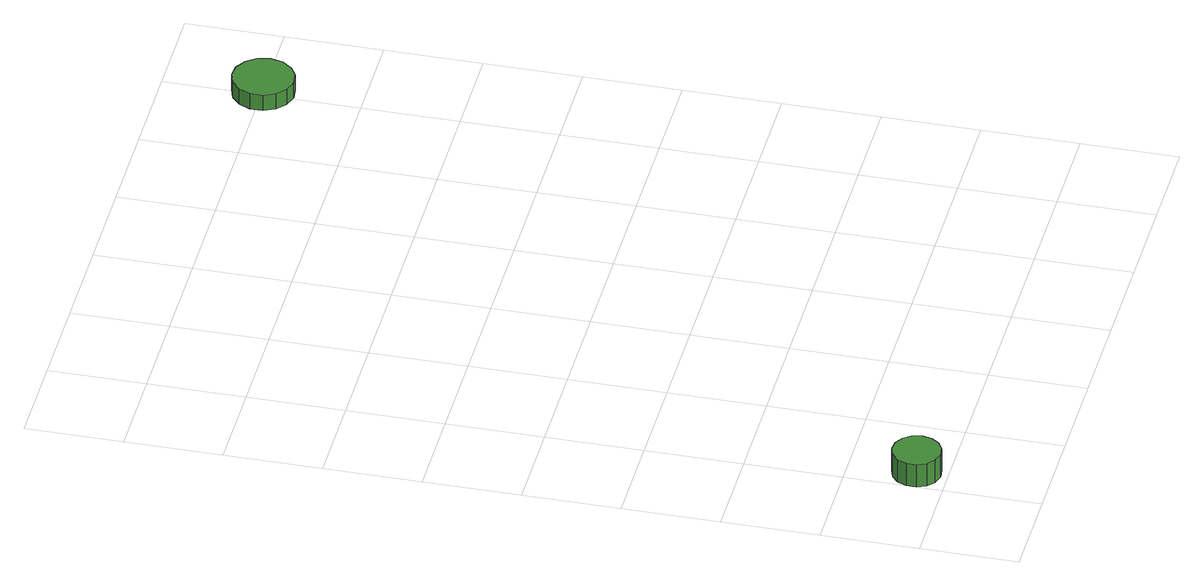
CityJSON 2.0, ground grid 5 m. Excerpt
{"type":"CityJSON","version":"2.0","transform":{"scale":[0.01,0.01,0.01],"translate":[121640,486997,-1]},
"CityObjects":{
"tree1":{"type":"SolitaryVegetationObject","attributes":{"function":"something"},"geometry":[{"type":"MultiSurface","lod":"1","boundaries":[[[0,1,2,3,4,5,6,7,8,9,10,11,12,13,14]],[[15,16,17,18,19,20,21,22,23,24,25,26,27,28,29]],[[0,29,28,1]],[[1,28,27,2]],[[2,27,26,3]],[[3,26,25,4]],[[4,25,24,5]],[[5,24,23,6]],[[6,23,22,7]],[[7,22,21,8]],[[8,21,20,9]],[[9,20,19,10]],[[10,19,18,11]],[[11,18,17,12]],[[12,17,16,13]],[[13,16,15,14]],[[14,15,29,0]]]}]},
"tree2":{"type":"SolitaryVegetationObject","attributes":{"function":"something"},"geometry":[{"type":"MultiSurface","lod":"1","boundaries":[[[30,31,32,33,34,35,36,37,38,39,40,41,42,43,44]],[[45,46,47,48,49,50,51,52,53,54,55,56,57,58,59]],[[30,59,58,31]],[[31,58,57,32]],[[32,57,56,33]],[[33,56,55,34]],[[34,55,54,35]],[[35,54,53,36]],[[36,53,52,37]],[[37,52,51,38]],[[38,51,50,39]],[[39,50,49,40]],[[40,49,48,41]],[[41,48,47,42]],[[42,47,46,43]],[[43,46,45,44]],[[44,45,59,30]]]}]}
},
"vertices":[
[249,159,190],[238,210,190],[208,251,190],[164,277,190],[112,282,190],[64,267,190],[25,232,190],[4,185,190],[4,134,190],[25,87,190],[64,52,190],[112,36,190],[164,42,190],[208,67,190],[238,109,190],[238,109,57],[208,67,57],[164,42,57],[112,36,57],[64,52,57],[25,87,57],[4,134,57],[4,185,57],[25,232,57],[64,267,57],[112,282,57],[164,277,57],[208,251,57],[238,210,57],[249,159,57],
[2671,3993,160],[2658,4057,160],[2619,4109,160],[2563,4142,160],[2498,4149,160],[2436,4129,160],[2388,4085,160],[2361,4026,160],[2361,3961,160],[2388,3901,160],[2436,3858,160],[2498,3837,160],[2563,3844,160],[2619,3877,160],[2658,3929,160],[2658,3929,69],[2619,3877,69],[2563,3844,69],[2498,3837,69],[2436,3858,69],[2388,3901,69],[2361,3961,69],[2361,4026,69],[2388,4085,69],[2436,4129,69],[2498,4149,69],[2563,4142,69],[2619,4109,69],[2658,4057,69],[2671,3993,69]
]}
